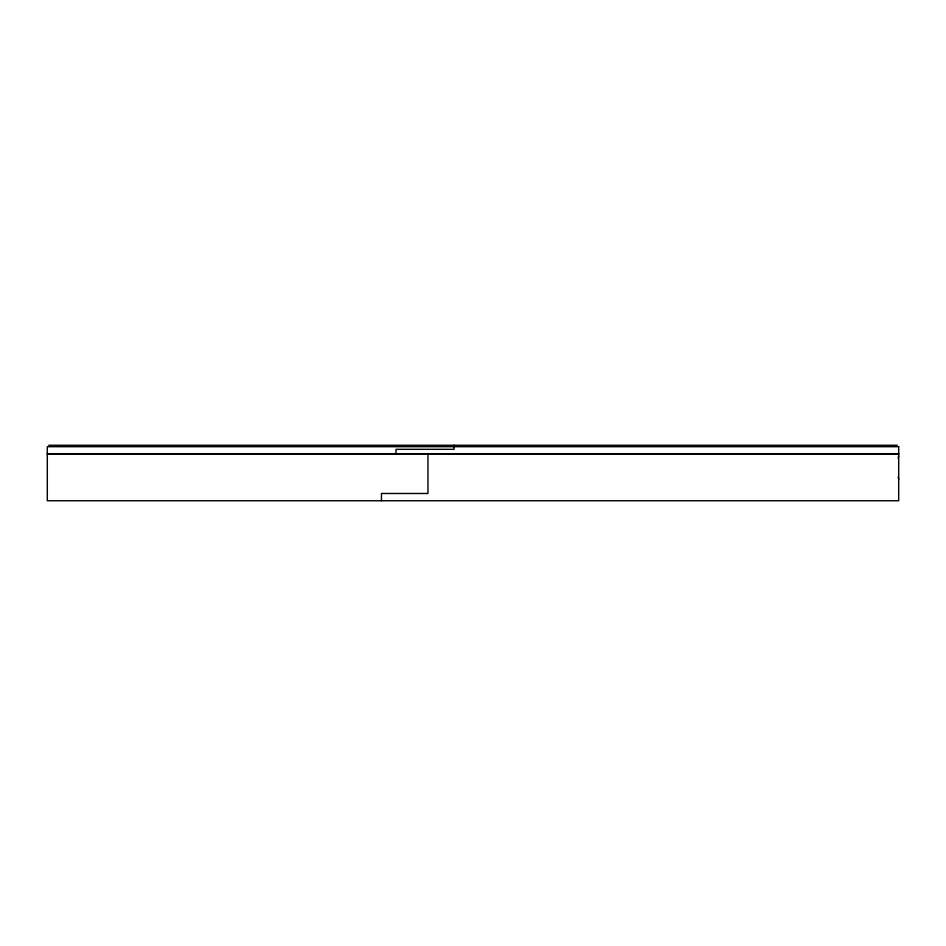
<?xml version="1.0" encoding="UTF-8"?>
<svg xmlns="http://www.w3.org/2000/svg" width="946" height="946" viewBox="0 0 946 946"><rect width="100%" height="100%" fill="white"/><g stroke="black" fill="none" stroke-linecap="round" stroke-linejoin="round"><path stroke-width="1.42" d="M898.7 455.996L898.121 458.183M48.754 445.247L897.246 445.247M47.3 453.678L898.7 453.678M47.3 453.962L898.7 453.962M898.121 477.068L898.7 479.244M454.115 445.247L454.115 449.315L395.996 449.315L395.996 453.962M427.959 453.678L427.959 493.481L381.463 493.481L381.463 500.753M898.7 446.701L47.3 446.701L47.3 500.753L898.7 500.753L898.7 446.701"/></g></svg>
